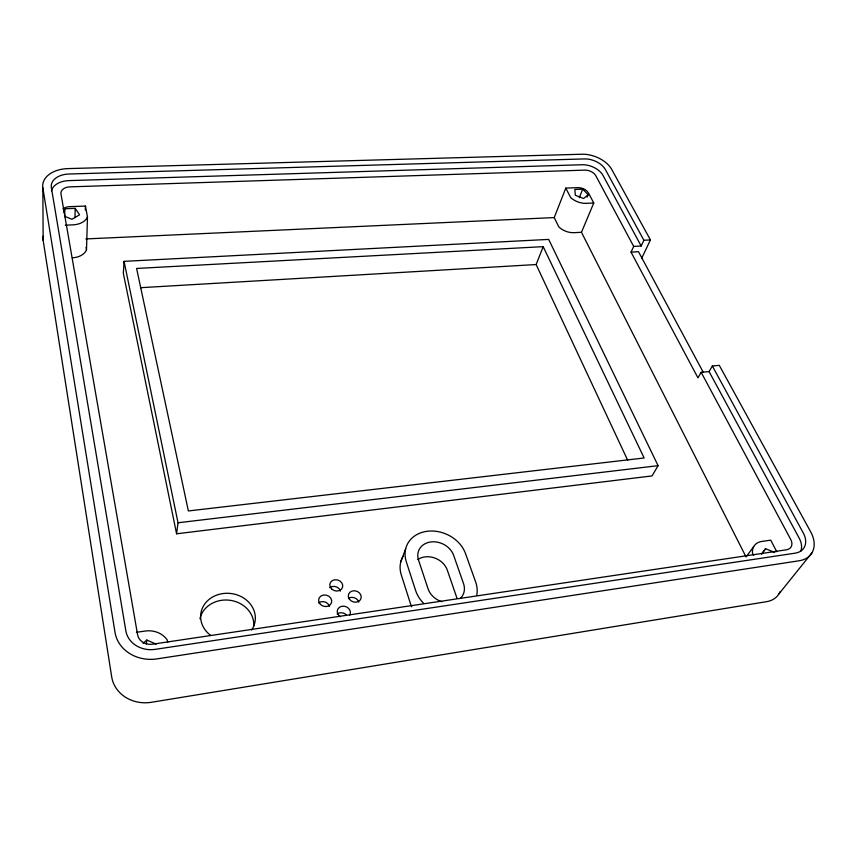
<?xml version="1.0" encoding="UTF-8"?>
<svg xmlns="http://www.w3.org/2000/svg" width="857" height="857" viewBox="0 0 857 857"><rect width="100%" height="100%" fill="white"/><g stroke="black" fill="none" stroke-linecap="round" stroke-linejoin="round"><path stroke-width="1.29" d="M64.725 216.703L64.821 208.754L75.17 208.358L79.562 214.828L71.913 219.274L65.046 216.435M74.987 217.614L75.17 208.358M85.325 210.019L85.432 206.066L69.663 206.655A10.091 6.695 4.1 0 0 62.947 208.872M72.309 257.818A16.776 11.387 3.6 0 0 86.503 249.762L87.468 216.885L85.432 206.066M124.061 261.342L123.344 273.34L176.585 533.793L652.048 475.924L658.08 465.672L548.684 239.403L124.061 261.342L178.031 522.77L176.585 533.793M146.376 643.982L146.815 640.05L156.22 644.164M63.782 212.129L64.821 208.754M400.722 562.063L405.672 548.801M581.474 232.301L573.965 232.675A14.258 9.02 21 0 1 558.85 226.955L554.222 217.582L565.813 188.101L577.939 187.64A8.549 5.271 20.9 0 1 588.555 193.104L593.751 203.013L581.474 232.301L746.083 556.986M627.731 460.348L536.139 264.545L543.188 246.655L136.606 268.445L188.369 510.954L644.132 457.981L543.188 246.655M579.278 197.678L582.739 189.14L588.159 194.732L587.152 197.164M701.165 372.324L697.962 377.862L631.041 252.129L633.698 246.43L595.754 175.631A8.666 5.26 20.8 0 0 584.988 170.125L69.963 186.858A10.252 6.706 4.4 0 0 60.986 193.896L137.602 634.791A13.026 11.377 -2 0 0 152.546 644.185L786.458 549.798A11.259 7.82 34.8 0 0 790.732 539.449L701.165 372.324L709.093 371.584L712.349 365.993L719.291 365.361L810.711 531.897A31.302 21.639 34.7 0 1 799.153 560.767L156.906 658.894A36.262 31.57 -1.7 0 1 115.031 632.466L42.85 187.897A28.485 18.543 4.5 0 1 67.949 168.604L581.946 154.228A24.06 14.515 20.8 0 1 611.705 169.386L650.431 239.928L641.711 258.236M633.698 246.43L641.175 246.013L643.886 240.271L605.396 169.59A16.894 10.188 20.8 0 0 584.442 158.92L68.935 174.025A20 13.016 4.5 0 0 51.356 187.619L125.861 630.902A25.464 22.164 -1.7 0 0 155.181 649.36L795.103 553.172A21.971 15.19 34.7 0 0 803.288 532.968L712.349 365.993M761.53 554.297L765.58 548.694L774.749 552.497M746.672 556.129L753.678 546.627M762.419 552.904L765.58 548.694M779.034 593.772L811.954 552.819M143.055 643.371L146.815 640.05M588.159 194.732L583.596 198.524L575.326 195.235L574.843 189.44L582.739 189.14M136.424 632.316L145.208 631.041A21.811 19.208 -3.1 0 1 167.211 639.954L167.693 642.525M178.031 522.77L658.08 465.672M140.569 287.695L536.139 264.545M631.041 252.129L638.497 251.712L703.34 372.431M643.886 240.271L650.431 239.928M85.861 238.932L554.222 217.582M65.325 225.177L72.899 224.855A17.215 11.42 4.1 0 0 87.468 216.885M593.751 203.013L586.092 203.334A14.58 8.988 20.9 0 1 570.612 197.496L565.813 188.101M641.175 246.013L602.974 175.385A16.819 10.198 20.8 0 0 582.128 164.737L68.839 180.613A19.893 13.016 4.4 0 0 51.463 190.822M709.093 371.584L799.217 538.207A21.854 15.169 34.8 0 1 800.738 551.319M776.785 551.715L770.711 540.156L761.819 541.442A18.886 13.284 35.2 0 0 752.5 553.119L753.646 555.357M456.963 598.154L447.29 570.066A18.565 15.33 23.9 0 0 417.788 559.535M86.064 247.373L86.503 249.762M42.85 187.897L43.139 240.346L111.699 676.934A34.473 30.681 -4.8 0 0 151.389 702.29L766.544 601.678A29.941 21.414 35.8 0 0 780.116 591.598M210.693 635.412A27.413 23.964 6.6 0 1 205.884 602.525A27.413 23.964 6.6 0 1 242.949 597.597A27.413 23.964 6.6 0 1 251.647 629.97M199.949 618.786A27.21 23.878 6.4 0 1 229.933 600.275A27.21 23.878 6.4 0 1 253.768 625.931M349.377 597.832A6.535 5.603 19.2 0 1 358.772 602.117M340.465 616.761A6.652 5.742 18.7 0 1 338.161 608.609A6.652 5.742 18.7 0 1 347.149 607.259A6.652 5.742 18.7 0 1 349.485 615.412M423.358 603.049A32.405 26.813 25.5 0 1 415.624 590.527L406.293 561.742A31.87 26.053 23.7 0 1 426.925 531.308A31.87 26.053 23.7 0 1 465.544 553.643L475.614 581.828A32.405 26.813 25.5 0 1 476.781 595.112M460.423 598.347A19.175 15.865 25.5 0 0 463.53 583.585L453.61 555.272A18.854 15.415 23.7 0 0 430.717 541.967A18.854 15.415 23.7 0 0 418.537 560.071L428.029 588.727A19.175 15.865 25.5 0 0 441.773 601.721M318.643 602.857A6.588 5.688 16.6 0 1 329.474 606.392M337.112 614.03A6.61 5.731 18.8 0 1 346.314 614.844M329.731 587.602A6.513 5.571 17.2 0 1 340.443 591.105M43.139 240.346A27.338 18.479 3.7 0 1 43.171 236.189M411.703 606.799A31.945 26.653 25.8 0 1 410.417 603.499L401.29 574.918A31.42 25.914 23.9 0 1 403.069 556.279M331.638 588.963A6.567 5.592 17.2 0 0 342.521 587.409A6.567 5.592 17.2 0 0 334.669 579.771A6.567 5.592 17.2 0 0 331.638 588.963M320.443 604.421A6.631 5.71 16.6 0 0 331.477 602.792A6.631 5.71 16.6 0 0 323.56 595.037A6.631 5.71 16.6 0 0 320.443 604.421M349.142 598.839A6.588 5.624 19.2 0 0 360.379 599.825A6.588 5.624 19.2 0 0 354.777 590.773A6.588 5.624 19.2 0 0 349.142 598.839"/></g></svg>
